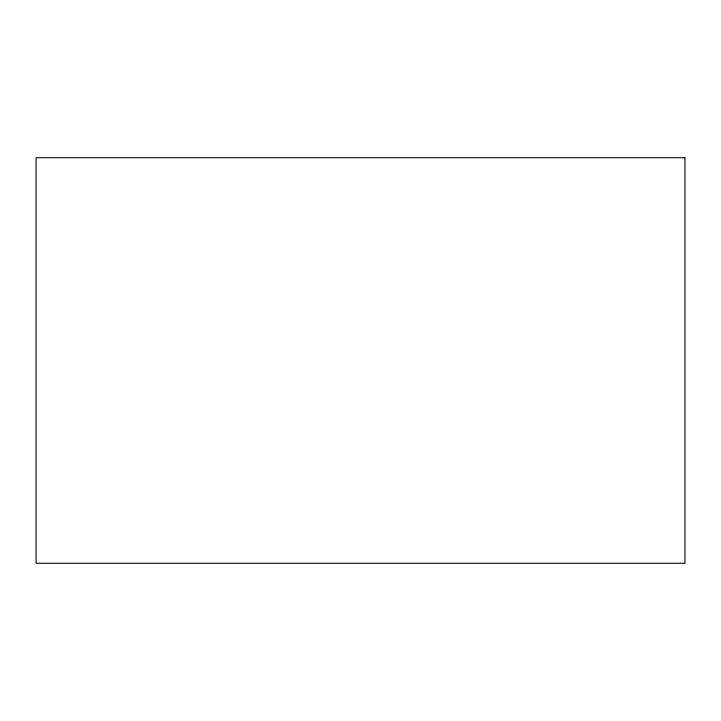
<?xml version="1.0" encoding="UTF-8"?>
<svg xmlns="http://www.w3.org/2000/svg" width="721" height="721" viewBox="0 0 721 721"><rect width="100%" height="100%" fill="white"/><g stroke="black" fill="none" stroke-linecap="round" stroke-linejoin="round"><path stroke-width="1.08" d="M684.95 157.719L36.05 157.719L36.05 563.281L684.95 563.281L684.95 157.719"/></g></svg>
